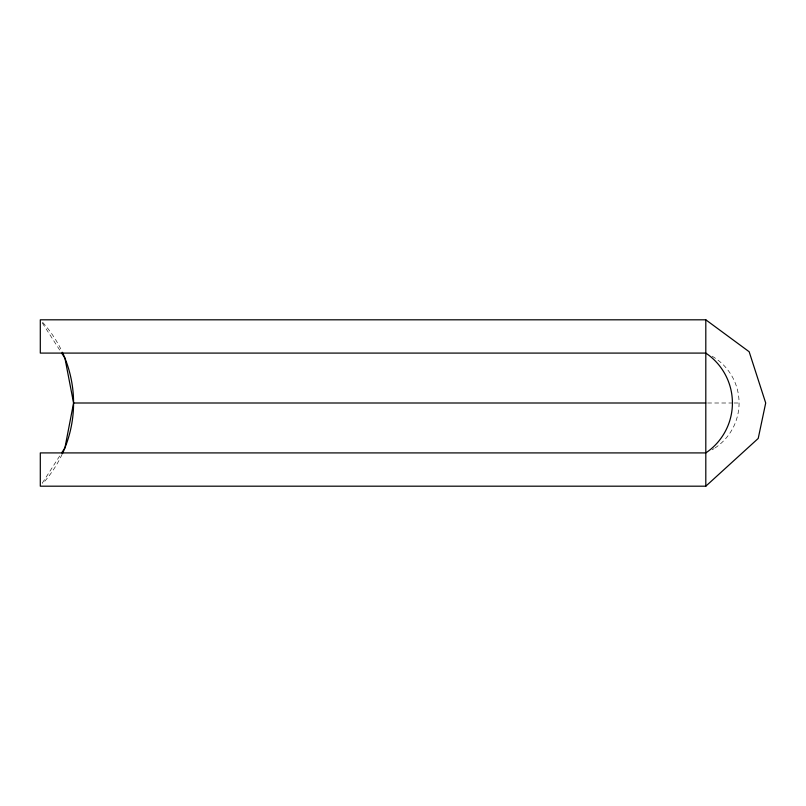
<?xml version="1.0" encoding="UTF-8"?>
<svg xmlns="http://www.w3.org/2000/svg" width="806" height="806" viewBox="0 0 806 806"><rect width="100%" height="100%" fill="white"/><g stroke="black" fill="none" stroke-linecap="round" stroke-linejoin="round"><path stroke-width="0.6" stroke-dasharray="4.03 3.02" d="M42.305 483.066L60.994 453.949M707.628 403L732.785 403M734.044 403L739.082 403M42.305 322.934L60.994 352.051M62.133 454.272A120.618 120.618 0 0 1 42.698 483.6M42.698 322.4A120.618 120.618 0 0 1 62.133 351.728M712.131 356.222A54.073 54.073 0 0 1 715.124 447.904M714.146 448.549A54.073 54.073 0 0 1 712.131 449.778"/><path stroke-width="1.21" d="M61.669 353.088L64.943 358.207L73.578 403L64.943 447.793L61.669 452.912M705.804 486.189L758.214 438.444L765.7 403L749.167 351.748L705.804 319.811L40.3 319.811L40.3 353.088L705.804 353.088A60.107 60.107 0 0 1 705.804 452.912L40.3 452.912L40.3 486.189L705.804 486.189L705.804 319.811M73.578 403L705.804 403M62.626 352.796A120.618 120.618 0 0 1 62.626 453.204"/></g></svg>
